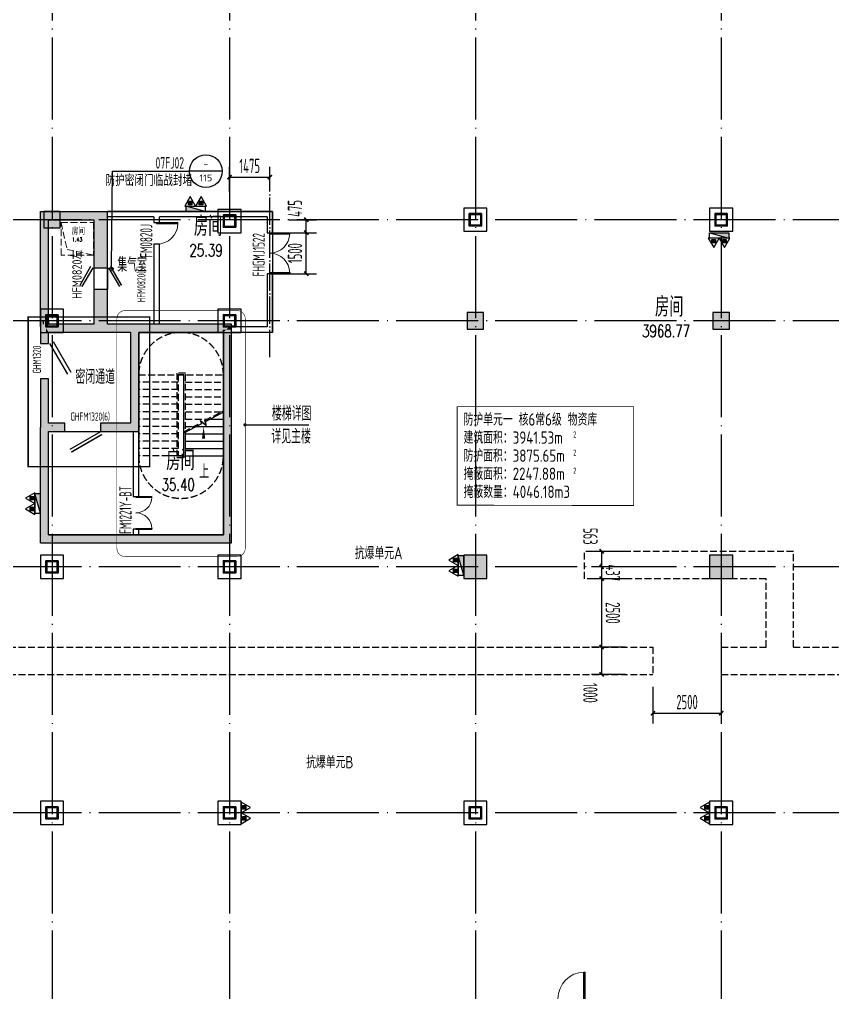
# Model space of a CAD drawing. Extents: x -473190 to 2138458, y -81875 to 2633646.
# Drawn here: x 596995 to 626765, y 122368 to 157967 of the extents above; entities that cross this region are included whole.
import ezdxf
from ezdxf.enums import TextEntityAlignment as Align

# ---------------------------------------------------------------- set-up
doc = ezdxf.new("R2010")
doc.units = 0
doc.header["$LTSCALE"] = 1000
for name, pattern in [('__DASH', [0.35, 0.25, -0.1]), ('DASH', [0.35, 0.25, -0.1]), ('DOTE', [2.42, 2, -0.2, 0.02, -0.2])]:
    doc.linetypes.add(name, pattern=pattern)
for name, color, linetype in [('A-COLUMN', 2, 'Continuous'), ('A-DIM_SYMB', 3, 'Continuous'), ('A-PUB_HATCH', 8, 'Continuous'), ('A-PUB_TEXT', 7, 'Continuous'), ('A-STAIR', 3, 'Continuous'), ('A-WALL', 2, 'Continuous'), ('A-可见线', 7, 'Continuous'), ('DIM_IDEN', 3, 'Continuous'), ('DIM_LEAD', 3, 'Continuous'), ('DOOR_FIRE', 4, 'Continuous'), ('DOOR_FIRE_TEXT', 7, 'Continuous'), ('DOTE', 1, 'DOTE'), ('PUB_DIM', 3, 'Continuous'), ('PUB_HATCH', 8, 'Continuous'), ('PUB_TEXT', 7, 'Continuous'), ('RF-KBGQ', 15, 'Continuous'), ('RF-M', 4, 'Continuous'), ('RF-MBH', 11, 'Continuous'), ('RF-QT', 30, 'Continuous'), ('S-柱', 51, 'Continuous'), ('S-柱-填充', 8, 'Continuous'), ('SPACE', 7, 'Continuous'), ('STAIR', 2, 'Continuous'), ('W-EQUIP_消火栓', 7, 'Continuous'), ('W-EQUIP_灭火器', 7, 'Continuous'), ('图层1', 7, 'Continuous'), ('索引线', 252, 'Continuous')]:
    doc.layers.add(name, color=color, linetype=linetype)
doc.layers.add('HOLE', color=52, linetype='Continuous', lineweight=15)
doc.layers.add('RF-WZ', color=110, linetype='Continuous', lineweight=0)
doc.styles.add('8B2_02', font='tssdeng.shx', dxfattribs={"width": 0.6, "bigfont": 'TSSDCHN.shx'})
doc.styles.add('_TCH_DIM', font='SIMPLEX', dxfattribs={"bigfont": 'GBCBIG'})
doc.styles.add('_TCH_DIM_T3', font='tssdeng.shx', dxfattribs={"width": 0.564706, "bigfont": '@@@tssdchn.shx'})
doc.styles.add('_TCH_SPACE', font='SIMPLEX', dxfattribs={"height": 5, "bigfont": 'GBCBIG'})
doc.styles.add('_TCH_WINDOW', font='tssdeng.shx', dxfattribs={"width": 0.8, "height": 3.5, "bigfont": 'tssdchn.shx'})
doc.styles.get("Standard").update_dxf_attribs({"font": 'gbenor.shx', "bigfont": 'gbcbig.shx'})
doc.styles.add('TYDG_02', font='TSSDENG', dxfattribs={"width": 0.8, "bigfont": 'TSSDCHN'})
doc.dimstyles.new('_TCH_ARCH&&150', dxfattribs={"dimtxt": 525, "dimasz": 150, "dimexe": 375, "dimexo": 450, "dimgap": 150, "dimtad": 1, "dimdec": 0, "dimzin": 0, "dimdsep": 46, "dimtxsty": '_TCH_DIM_T3', "dimblk": 'ARCHTICK', "dimcen": 0.09, "dimclrt": 7, "dimazin": 2, "dimtfac": 1, "dimtdec": 0, "dimtix": 1, "dimtmove": 2, "dimatfit": 3, "dimfxl": 0, "dimtolj": 1, "dimtzin": 0, "dimarcsym": 0})

# ---------------------------------------------------------------- blocks, each defined once
blk = doc.blocks.new('A$C7EFF042E')
at = {"layer": 'A-COLUMN', "color": 6}
for p, q in [((43175, 3825), (42325, 3825)), ((42325, 3825), (42325, 2975)), ((43175, 2975), (43175, 3825)), ((52175, 3875), (51325, 3875)), ((51325, 3875), (51325, 3025)), ((52175, 3025), (52175, 3875)), ((61175, 3875), (60325, 3875)), ((60325, 3875), (60325, 3025)), ((61175, 3025), (61175, 3875)), ((42325, 2975), (43175, 2975)), ((51325, 3025), (52175, 3025)), ((60325, 3025), (61175, 3025)), ((36675, 175), (35825, 175)), ((35825, 175), (35825, -675)), ((36675, -675), (36675, 175)), ((43175, 175), (42325, 175)), ((42325, 175), (42325, -675)), ((43175, -675), (43175, 175)), ((35825, -675), (36675, -675)), ((42325, -675), (43175, -675)), ((36675, -8825), (35825, -8825)), ((35825, -8825), (35825, -9675)), ((36675, -9675), (36675, -8825)), ((43175, -8825), (42325, -8825)), ((42325, -8825), (42325, -9675)), ((43175, -9675), (43175, -8825)), ((35825, -9675), (36675, -9675)), ((42325, -9675), (43175, -9675)), ((36675, -17825), (35825, -17825)), ((35825, -17825), (35825, -18675)), ((36675, -18675), (36675, -17825)), ((43175, -17825), (42325, -17825)), ((42325, -17825), (42325, -18675)), ((43175, -18675), (43175, -17825)), ((52175, -17825), (51325, -17825)), ((51325, -17825), (51325, -18675)), ((52175, -18675), (52175, -17825)), ((61175, -17825), (60325, -17825)), ((60325, -17825), (60325, -18675)), ((61175, -18675), (61175, -17825)), ((35825, -18675), (36675, -18675)), ((42325, -18675), (43175, -18675)), ((51325, -18675), (52175, -18675)), ((60325, -18675), (61175, -18675))]:
    blk.add_line(p, q, dxfattribs=at)
at = {"layer": 'S-柱', "color": 6, "lineweight": 35}
for points in [[(42975, 3625), (42525, 3625), (42525, 3175), (42975, 3175)], [(42975, 3625), (42525, 3625), (42525, 3175), (42975, 3175)], [(51975, 3675), (51525, 3675), (51525, 3225), (51975, 3225)], [(51975, 3675), (51525, 3675), (51525, 3225), (51975, 3225)], [(60975, 3675), (60525, 3675), (60525, 3225), (60975, 3225)], [(60975, 3675), (60525, 3675), (60525, 3225), (60975, 3225)], [(36475, -25), (36025, -25), (36025, -475), (36475, -475)], [(36475, -25), (36025, -25), (36025, -475), (36475, -475)], [(42975, -25), (42525, -25), (42525, -475), (42975, -475)], [(42975, -25), (42525, -25), (42525, -475), (42975, -475)], [(36475, -9025), (36025, -9025), (36025, -9475), (36475, -9475)], [(36475, -9025), (36025, -9025), (36025, -9475), (36475, -9475)], [(42975, -9025), (42525, -9025), (42525, -9475), (42975, -9475)], [(42975, -9025), (42525, -9025), (42525, -9475), (42975, -9475)], [(36475, -18025), (36025, -18025), (36025, -18475), (36475, -18475)], [(36475, -18025), (36025, -18025), (36025, -18475), (36475, -18475)], [(42975, -18025), (42525, -18025), (42525, -18475), (42975, -18475)], [(42975, -18025), (42525, -18025), (42525, -18475), (42975, -18475)], [(51975, -18025), (51525, -18025), (51525, -18475), (51975, -18475)], [(51975, -18025), (51525, -18025), (51525, -18475), (51975, -18475)], [(60975, -18025), (60525, -18025), (60525, -18475), (60975, -18475)], [(60975, -18025), (60525, -18025), (60525, -18475), (60975, -18475)]]:
    blk.add_lwpolyline(points, close=True, dxfattribs=at)
at = {"layer": 'S-柱-填充', "color": 6, "lineweight": 35}
for points in [[(42945, 3205), (42555, 3205), (42555, 3595), (42945, 3595)], [(51945, 3255), (51555, 3255), (51555, 3645), (51945, 3645)], [(60945, 3255), (60555, 3255), (60555, 3645), (60945, 3645)], [(36445, -445), (36055, -445), (36055, -55), (36445, -55)], [(42945, -445), (42555, -445), (42555, -55), (42945, -55)], [(36445, -9445), (36055, -9445), (36055, -9055), (36445, -9055)], [(42945, -9445), (42555, -9445), (42555, -9055), (42945, -9055)], [(36445, -18445), (36055, -18445), (36055, -18055), (36445, -18055)], [(42945, -18445), (42555, -18445), (42555, -18055), (42945, -18055)], [(51945, -18445), (51555, -18445), (51555, -18055), (51945, -18055)], [(60945, -18445), (60555, -18445), (60555, -18055), (60945, -18055)]]:
    blk.add_lwpolyline(points, close=True, dxfattribs=at)
blk = doc.blocks.new('A$C4F5A101F')
at = {"layer": 'DOTE', "color": 16, "linetype": 'DOTE', "ltscale": 1.5}
for p, q in [((-131489.7, 16373.7), (-131489.7, -213765.2)), ((-124989.7, 16373.7), (-124989.7, -213765.2)), ((-115989.7, 16373.7), (-115989.7, -213765.2)), ((-106989.7, 16373.7), (-106989.7, -213765.2)), ((-39660.8, -4807.4), (-180399, -4807.4)), ((-39660.8, -8507.4), (-180399, -8507.4)), ((-39660.8, -17507.4), (-180399, -17507.4)), ((-39660.8, -26507.4), (-180399, -26507.4))]:
    blk.add_line(p, q, dxfattribs=at)
blk = doc.blocks.new('_ArchTick')
at = {"color": 0, "linetype": 'ByBlock', "const_width": 0.4}
blk.add_lwpolyline([(-0.5, -0.5), (0.5, 0.5)], dxfattribs=at)
blk = doc.blocks.new('*D5557')
at = {"layer": 'Defpoints', "color": 0, "transparency": 16777216}
for p in [(134150, 13703), (132675, 12729), (134150, 12729)]:
    blk.add_point(p, dxfattribs=at)
at = {"layer": 'PUB_DIM', "color": 0, "lineweight": -2, "transparency": 16777216}
for p, q in [((132675, 13179), (132675, 14078)), ((134150, 13179), (134150, 14078)), ((132675, 13703), (134150, 13703))]:
    blk.add_line(p, q, dxfattribs=at)
at = {"layer": 'PUB_DIM', "color": 0, "lineweight": -2, "transparency": 16777216, "xscale": 150, "yscale": 150, "zscale": 150, "rotation": 180}
blk.add_blockref('_ArchTick', (132675, 13703), dxfattribs=at)
at = {"layer": 'PUB_DIM', "color": 0, "lineweight": -2, "transparency": 16777216, "xscale": 150, "yscale": 150, "zscale": 150}
blk.add_blockref('_ArchTick', (134150, 13703), dxfattribs=at)
at = {"layer": 'PUB_DIM', "color": 7, "transparency": 16777216, "insert": (133412, 14115), "char_height": 525, "attachment_point": 5, "style": '_TCH_DIM_T3'}
blk.add_mtext('\\A1;1475', dxfattribs=at)
blk = doc.blocks.new('*D5589')
at = {"layer": 'Defpoints', "color": 0, "transparency": 16777216}
for p in [(134413, 11675), (135484, 11675), (134413, 10175)]:
    blk.add_point(p, dxfattribs=at)
at = {"layer": 'PUB_DIM', "color": 0, "lineweight": -2, "transparency": 16777216}
for p, q in [((134863, 11675), (135859, 11675)), ((135484, 10175), (135484, 11675)), ((134863, 10175), (135859, 10175))]:
    blk.add_line(p, q, dxfattribs=at)
at = {"layer": 'PUB_DIM', "color": 0, "lineweight": -2, "transparency": 16777216, "xscale": 150, "yscale": 150, "zscale": 150}
for p, rotation in [((135484, 11675), 90), ((135484, 10175), 270)]:
    blk.add_blockref('_ArchTick', p, dxfattribs=dict(at, rotation=rotation))
at = {"layer": 'PUB_DIM', "color": 7, "transparency": 16777216, "insert": (135071, 10925), "char_height": 525, "attachment_point": 5, "rotation": 90, "style": '_TCH_DIM_T3'}
blk.add_mtext('\\A1;1500', dxfattribs=at)
blk = doc.blocks.new('*D5590')
at = {"layer": 'Defpoints', "color": 0, "transparency": 16777216}
for p in [(134413, 12150), (135484, 12150), (134413, 11675)]:
    blk.add_point(p, dxfattribs=at)
at = {"layer": 'PUB_DIM', "color": 0, "lineweight": -2, "transparency": 16777216}
for p, q in [((134863, 12150), (135859, 12150)), ((135484, 11675), (135484, 12150)), ((134863, 11675), (135859, 11675))]:
    blk.add_line(p, q, dxfattribs=at)
at = {"layer": 'PUB_DIM', "color": 0, "lineweight": -2, "transparency": 16777216, "xscale": 150, "yscale": 150, "zscale": 150}
for p, rotation in [((135484, 12150), 90), ((135484, 11675), 270)]:
    blk.add_blockref('_ArchTick', p, dxfattribs=dict(at, rotation=rotation))
at = {"layer": 'PUB_DIM', "color": 7, "transparency": 16777216, "insert": (135071, 12562), "char_height": 525, "attachment_point": 5, "rotation": 90, "style": '_TCH_DIM_T3'}
blk.add_mtext('\\A1;475', dxfattribs=at)
blk = doc.blocks.new('A$C031B73C8')
at = {"layer": 'HOLE', "linetype": 'DASH'}
for points in [[(143480, -9100), (144674.5, -9100), (144674.5, -10300), (143480, -10300), (143480, -9100)], [(143480, -9100), (143703.6, -10085.6), (144674.5, -10300)]]:
    blk.add_lwpolyline(points, dxfattribs=at)
at = {"layer": 'SPACE', "style": '_TCH_SPACE'}
blk.add_text('房间', height=241.13, dxfattribs=at).set_placement((143873, -9549.4))
at = {"layer": 'SPACE', "style": '_TCH_SPACE', "width": 0.705882}
blk.add_text('1.43', height=148.75, dxfattribs=at).set_placement((143875.9, -9798.8))
blk = doc.blocks.new('$TwtSys$00000434')
for p, q in [((-0.5, 0.5), (-0.5, -0.5)), ((-0.5, -0.5), (0.5, 0.5)), ((0.5, 0.5), (-0.5, 0.5)), ((0.5, -0.5), (0.5, 0.5)), ((-0.5, -0.5), (0.5, -0.5))]:
    blk.add_line(p, q)
blk.add_solid([(0.5, -0.5), (0.5, 0.5), (-0.5, -0.5)])
blk = doc.blocks.new('$TwtSys$00000546')
h = blk.add_hatch()
h.set_pattern_fill('ANSI31', color=256, scale=200, style=0)
h.set_pattern_definition([(45, (-38543.802, -6670.83), (-17.67767, 17.67767), [])])
h.paths.add_polyline_path([(-65, 174), (65, 174), (65, 44), (-65, 44)])
for points in [[(0, 344), (-198, 0), (198, 0)], [(-65, 174), (65, 174), (65, 44), (-65, 44)]]:
    blk.add_lwpolyline(points, close=True)
blk = doc.blocks.new('A$C49515278')
at = {"layer": 'A-PUB_HATCH', "linetype": 'DASH'}
for p, q in [((1550, 3100), (0, 3100)), ((0, 3100), (0, 0)), ((2865, 3100), (1550, 3100)), ((1550, 0), (1550, 3100)), ((1820, 1710), (1820, 3100)), ((2090, 1710), (2090, 3100)), ((2360, 1710), (2360, 3100)), ((2630, 1710), (2630, 3100)), ((3222, 2425), (2865, 3100)), ((2900, 1710), (2900, 3033)), ((3170, 1710), (3170, 2523)), ((3404, 2467), (3222, 2425)), ((3224, 2267), (3404, 2467)), ((3297, 2284), (3224, 2267)), ((3632, 1650), (3297, 2284)), ((3440, 1710), (3440, 2013)), ((4580, 1710), (1490, 1710)), ((1490, 1710), (1490, 1390)), ((3632, 1650), (1550, 1650)), ((4520, 1650), (1550, 1650)), ((1550, 1650), (1550, 1450)), ((1550, 1450), (4520, 1450)), ((1550, 1450), (4520, 1450)), ((1820, 1450), (1820, 0)), ((2090, 1450), (2090, 0)), ((2360, 1450), (2360, 0)), ((2630, 1450), (2630, 0)), ((2900, 1450), (2900, 0)), ((3170, 1450), (3170, 0)), ((3440, 1450), (3440, 0)), ((3710, 1450), (3710, 0)), ((4520, 1650), (3745, 1650)), ((3980, 1450), (3980, 0)), ((4250, 1450), (4250, 0)), ((4520, 1450), (4520, 1650)), ((4520, 1650), (4520, 1450)), ((4520, 1450), (4520, 0)), ((4580, 1390), (4580, 1710)), ((1490, 1390), (4580, 1390)), ((0, 0), (1550, 0)), ((1550, 0), (4520, 0))]:
    blk.add_line(p, q, dxfattribs=at)
blk = doc.blocks.new('$DorLib2D$00000002')
for p, q in [((-0.5, 0), (-0.5, 0.4875)), ((-0.475, 0.4875), (-0.5, 0.4875)), ((-0.475, 0), (-0.475, 0.4875)), ((0.475, 0), (0.475, 0.4875)), ((0.475, 0.4875), (0.5, 0.4875)), ((0.5, 0), (0.5, 0.4875)), ((-0.5, 0), (-0.475, 0)), ((0.5, 0), (0.475, 0))]:
    blk.add_line(p, q)
at = {"lineweight": 13}
for centre, start, end in [((-0.4875, 0), 0, 88.53072), ((0.4875, 0), 91.46928, 180)]:
    blk.add_arc(centre, 0.4875, start, end, dxfattribs=at)
blk = doc.blocks.new('$DorLib2D$00000001')
for p, q in [((0.45, 0.975), (0.5, 0.975)), ((0.45, 0), (0.45, 0.975)), ((0.5, 0), (0.5, 0.975)), ((0.5, 0), (0.45, 0))]:
    blk.add_line(p, q)
at = {"lineweight": 13}
blk.add_arc((0.475, 0), 0.975, 91.4693, 180, dxfattribs=at)
blk = doc.blocks.new('$DorLib2D$00000180')
at = {"color": 0}
for p, q in [((-0.557, 0.242), (0.309, 0.742)), ((-0.5, 0.143), (0.366, 0.643))]:
    blk.add_line(p, q, dxfattribs=at)
blk = doc.blocks.new('$DorLib2D$00000192')
at = {"color": 0}
blk.add_line((-0.5, 0.125), (0.366, 0.625), dxfattribs=at)
at = {"color": 0, "const_width": 0.0417}
blk.add_lwpolyline([(-0.542, 0.197), (0.324, 0.697)], dxfattribs=at)
blk = doc.blocks.new('$DorLib2D$00000196')
at = {"color": 0}
for p, q in [((-0.5, 0.357), (0.366, 0.857)), ((-0.5, -0.357), (0.366, -0.857)), ((-0.557, -0.456), (0.309, -0.956))]:
    blk.add_line(p, q, dxfattribs=at)
at = {"color": 0, "const_width": 0.0714}
blk.add_lwpolyline([(-0.557, 0.456), (0.309, 0.956)], dxfattribs=at)
blk = doc.blocks.new('rfk')
at = {"layer": 'A-PUB_HATCH'}
for points in [[(484278.2, -665060.2), (484278.2, -666816.7), (484778.2, -666816.7), (484778.2, -664760.2)], [(484778.2, -668885.2), (484778.2, -667616.7), (484278.2, -667616.7), (484278.2, -668885.2), (484544.8, -668985.2)], [(484544.8, -668985.2), (484278.2, -668885.2), (482523.2, -668885.2), (482523.2, -669185.2), (484578.2, -669185.2)], [(482523.2, -669185.2), (482523.2, -668885.2), (482625.2, -668885.2), (482524.5, -669018.6), (482625.2, -669185.2)], [(485789.8, -669085.2), (485823.2, -668885.2), (484778.2, -668885.2), (484544.8, -668985.2), (484578.2, -669185.2), (485623.2, -669185.2)], [(486578.2, -669185.2), (486578.2, -668885.2), (485823.2, -668885.2), (485789.8, -669085.2), (485923.2, -669185.2)], [(489023.2, -669185.2), (489325.2, -668885.2), (486578.2, -668885.2), (486578.2, -669185.2)], [(485789.8, -669085.2), (485623.2, -669185.2), (485623.2, -672510.2), (485923.2, -672810.2), (485923.2, -669185.2)]]:
    blk.add_hatch(color=256, dxfattribs=at).paths.add_polyline_path(points)
at = {"layer": 'PUB_HATCH'}
for points in [[(482524.5, -669018.6), (482625.2, -668885.2), (482625.2, -665060.2), (482323.2, -664760.2), (482323.2, -668985.2)], [(482323.2, -664760.2), (482625.2, -665060.2), (484278.2, -665060.2), (484778.2, -664760.2)], [(489023.2, -669085.2), (489325.2, -669085.2), (489325.2, -668885.2), (489023.2, -669185.2)], [(482323.2, -668985.2), (482323.2, -669585.2), (482625.2, -669585.2), (482625.2, -669185.2), (482524.5, -669018.6)], [(489023.2, -676585.2), (489325.2, -676885.2), (489325.2, -669085.2), (489023.2, -669085.2)], [(482625.2, -672510.2), (482625.2, -670885.2), (482323.2, -670885.2), (482323.2, -672660.2), (482524.5, -672660.2)], [(482323.2, -676885.2), (482625.2, -676585.2), (482625.2, -672810.2), (482524.5, -672660.2), (482323.2, -672660.2)], [(482625.2, -672810.2), (483223.2, -672810.2), (483223.2, -672510.2), (482625.2, -672510.2), (482524.5, -672660.2)], [(485623.2, -672510.2), (484523.2, -672510.2), (484523.2, -672810.2), (485923.2, -672810.2)], [(482625.2, -676585.2), (482323.2, -676885.2), (485823.2, -676885.2), (485823.2, -676585.2)], [(485823.2, -676585.2), (485823.2, -676885.2), (489325.2, -676885.2), (489023.2, -676585.2)]]:
    blk.add_hatch(color=256, dxfattribs=at).paths.add_polyline_path(points)
for points in [[(484778.2, -664760.2), (490823.2, -664760.2), (490823.2, -669185.2), (489323.2, -669185.2), (489323.2, -668885.2), (484778.2, -668885.2), (484778.2, -664760.2)], [(482623.2, -672810.2), (485923.2, -672810.2), (485923.2, -669185.2), (489023.2, -669185.2), (489023.2, -676585.2), (482623.2, -676585.2), (482623.2, -672810.2)]]:
    blk.add_lwpolyline(points)
at = {"layer": 'A-WALL'}
for p, q in [((486578.2, -664760.2), (484778.2, -664760.2)), ((484778.2, -664960.2), (484778.2, -664760.2)), ((486478.2, -664960.2), (484778.2, -664960.2)), ((486478.2, -664960.2), (486478.2, -665160.2)), ((490823.2, -664760.2), (486578.2, -664760.2)), ((490623.2, -664960.2), (486678.2, -664960.2)), ((486678.2, -665160.2), (486678.2, -664960.2)), ((490623.2, -664960.2), (490623.2, -665535.2)), ((490823.2, -665535.2), (490823.2, -664760.2)), ((486478.2, -665160.2), (486678.2, -665160.2)), ((490623.2, -665535.2), (490823.2, -665535.2)), ((486678.2, -665960.2), (486478.2, -665960.2)), ((486478.2, -665960.2), (486478.2, -668885.2)), ((486678.2, -668885.2), (486678.2, -665960.2)), ((490823.2, -667035.2), (490623.2, -667035.2)), ((490623.2, -667035.2), (490623.2, -668985.2)), ((490823.2, -669185.2), (490823.2, -667035.2)), ((482423.2, -668760.2), (482423.2, -668885.2)), ((482623.2, -668760.2), (482423.2, -668760.2)), ((482623.2, -668760.2), (482623.2, -668885.2)), ((490623.2, -668985.2), (489325.2, -668985.2)), ((490823.2, -669185.2), (489325.2, -669185.2)), ((485723.2, -672810.2), (485723.2, -675185.2)), ((485923.2, -675185.2), (485923.2, -672810.2)), ((485723.2, -675185.2), (485923.2, -675185.2)), ((485923.2, -676385.2), (485723.2, -676385.2)), ((485723.2, -676385.2), (485723.2, -676585.2)), ((485923.2, -676585.2), (485923.2, -676385.2))]:
    blk.add_line(p, q, dxfattribs=at)
at = {"layer": 'RF-M'}
for p, q in [((484278.2, -666816.7, 150), (484278.2, -667616.7, 150)), ((484778.2, -666816.7, 150), (484778.2, -667616.7, 150))]:
    blk.add_line(p, q, dxfattribs=at)
at = {"layer": 'RF-QT'}
for p, q in [((482323.2, -668985.2), (482323.2, -664760.2)), ((482323.2, -664760.2), (484778.2, -664760.2)), ((484778.2, -666816.7), (484778.2, -664760.2)), ((482625.2, -668885.2), (482625.2, -665060.2)), ((482625.2, -665060.2), (484278.2, -665060.2)), ((484278.2, -665060.2), (484278.2, -666816.7)), ((484278.2, -666816.7), (484778.2, -666816.7)), ((484778.2, -667616.7), (484278.2, -667616.7)), ((484278.2, -667616.7), (484278.2, -668885.2)), ((484778.2, -668885.2), (484778.2, -667616.7)), ((484278.2, -668885.2), (482523.2, -668885.2)), ((482523.2, -668885.2), (482625.2, -668885.2)), ((485823.2, -668885.2), (484778.2, -668885.2)), ((486578.2, -668885.2), (485823.2, -668885.2)), ((489325.2, -668885.2), (486578.2, -668885.2)), ((489325.2, -669085.2), (489325.2, -668885.2)), ((482323.2, -668985.2), (482323.2, -669585.2)), ((484578.2, -669185.2), (482523.2, -669185.2)), ((482523.2, -669185.2), (482625.2, -669185.2)), ((482625.2, -669585.2), (482625.2, -669185.2)), ((485623.2, -669185.2), (484578.2, -669185.2)), ((485623.2, -669185.2), (485623.2, -672510.2)), ((486578.2, -669185.2), (485923.2, -669185.2)), ((485923.2, -669185.2), (485923.2, -672810.2)), ((489023.2, -669185.2), (486578.2, -669185.2)), ((489023.2, -676585.2), (489023.2, -669085.2)), ((489023.2, -669085.2), (489023.2, -669185.2)), ((489325.2, -676885.2), (489325.2, -669085.2)), ((482323.2, -669585.2), (482625.2, -669585.2)), ((482625.2, -670885.2), (482323.2, -670885.2)), ((482323.2, -670885.2), (482323.2, -672660.2)), ((482625.2, -672510.2), (482625.2, -670885.2)), ((482323.2, -676885.2), (482323.2, -672660.2)), ((483223.2, -672510.2), (482625.2, -672510.2)), ((482625.2, -676585.2), (482625.2, -672810.2)), ((482625.2, -672810.2), (483223.2, -672810.2)), ((483223.2, -672810.2), (483223.2, -672510.2)), ((485623.2, -672510.2), (484523.2, -672510.2)), ((484523.2, -672510.2), (484523.2, -672810.2)), ((484523.2, -672810.2), (485923.2, -672810.2)), ((482625.2, -676585.2), (485823.2, -676585.2)), ((485823.2, -676585.2), (489023.2, -676585.2)), ((482323.2, -676885.2), (485823.2, -676885.2)), ((485823.2, -676885.2), (489325.2, -676885.2))]:
    blk.add_line(p, q, dxfattribs=at)
at = {"layer": 'A-可见线', "rotation": 270}
blk.add_blockref('A$C49515278', (485923.2, -669185.2), dxfattribs=at)
at = {"layer": 'DOOR_FIRE'}
ref = blk.add_blockref('$DorLib2D$00000001', (486578.2, -665560.2), dxfattribs=dict(at, xscale=800, yscale=-800, zscale=200, rotation=90))
ref.add_attrib('A', 'FM0820J', (486422, -666449.4), dxfattribs={"layer": 'DOOR_FIRE_TEXT', "height": 446.25, "rotation": 90, "style": '_TCH_WINDOW', "width": 0.564706})
ref = blk.add_blockref('$DorLib2D$00000002', (490723.2, -666285.2), dxfattribs=dict(at, xscale=1500, yscale=-1500, zscale=200, rotation=90))
ref.add_attrib('A', 'FHGMJ1522', (490539.2, -667139.5), dxfattribs={"layer": 'DOOR_FIRE_TEXT', "height": 446.25, "rotation": 90, "style": '_TCH_WINDOW', "width": 0.564706})
ref = blk.add_blockref('$DorLib2D$00000002', (485823.2, -675785.2), dxfattribs=dict(at, xscale=1200, yscale=1200, zscale=200, rotation=270))
ref.add_attrib('A', 'FM1221Y-BT', (485659.4, -676555.4), dxfattribs={"layer": 'DOOR_FIRE_TEXT', "height": 446.25, "rotation": 90, "style": '_TCH_WINDOW', "width": 0.564706})
at = {"layer": 'RF-M'}
ref = blk.add_blockref('$DorLib2D$00000196', (484528.2, -667216.7), dxfattribs=dict(at, xscale=800, yscale=800, zscale=500, rotation=270))
ref.add_attrib('A', 'HFM0820(6)', (486165.8, -668082.3), dxfattribs={"layer": 'RF-MBH', "height": 297.5, "rotation": 90, "style": '_TCH_WINDOW', "width": 0.564706})
ref = blk.add_blockref('$DorLib2D$00000180', (482474.2, -670235.2), dxfattribs=dict(at, xscale=-1300, yscale=-1300, zscale=302, rotation=90))
ref.add_attrib('A', 'GHM1320', (482344, -670690.8), dxfattribs={"layer": 'RF-MBH', "height": 297.5, "rotation": 90, "style": '_TCH_WINDOW', "width": 0.564706})
ref = blk.add_blockref('$DorLib2D$00000192', (483873.2, -672660.2), dxfattribs=dict(at, xscale=1300, yscale=1300, zscale=300, rotation=180))
ref.add_attrib('A', 'GHFM1320(6)', (483422.1, -672410.5), dxfattribs={"layer": 'RF-MBH', "height": 297.5, "style": '_TCH_WINDOW', "width": 0.564706})
at = {"layer": 'RF-MBH', "style": '_TCH_WINDOW', "width": 0.8}
blk.add_text('HFM0820左', height=350, rotation=90, dxfattribs=at).set_placement((483838.6, -667952.2))
at = {"layer": 'RF-WZ', "style": '8B2_02', "width": 0.6}
for s, p in [('集气室', (485138.1, -666966.1)), ('密闭通道', (483604.8, -671071.4))]:
    blk.add_text(s, height=525, dxfattribs=at).set_placement(p)
at = {"layer": 'SPACE', "style": '_TCH_SPACE'}
for p in [(487943.9, -665657.9), (504824.5, -668610.2), (486932.4, -674228.5)]:
    blk.add_text('房间', height=723.4, dxfattribs=at).set_placement(p)
at = {"layer": 'SPACE', "style": '_TCH_SPACE', "width": 0.705882}
for s, p in [('25.39', (487780.2, -666406)), ('3968.77', (504353.3, -669358.4)), ('35.40', (486761.2, -674976.6))]:
    blk.add_text(s, height=446.25, dxfattribs=at).set_placement(p)
blk = doc.blocks.new('*D5696')
at = {"layer": 'Defpoints', "color": 0, "transparency": 16777216}
for p in [(-295332, -168758), (-293912, -168758), (-295332, -171258)]:
    blk.add_point(p, dxfattribs=at)
at = {"layer": 'PUB_DIM', "color": 0, "lineweight": -2, "transparency": 16777216}
for p, q in [((-294882, -168758), (-293537, -168758)), ((-293912, -171258), (-293912, -168758)), ((-294882, -171258), (-293537, -171258))]:
    blk.add_line(p, q, dxfattribs=at)
at = {"layer": 'PUB_DIM', "color": 0, "lineweight": -2, "transparency": 16777216, "xscale": 150, "yscale": 150, "zscale": 150}
for p, rotation in [((-293912, -168758), 90), ((-293912, -171258), 270)]:
    blk.add_blockref('_ArchTick', p, dxfattribs=dict(at, rotation=rotation))
at = {"layer": 'PUB_DIM', "color": 7, "transparency": 16777216, "insert": (-294324, -170008), "char_height": 525, "attachment_point": 5, "rotation": 90, "style": '_TCH_DIM_T3'}
blk.add_mtext('\\A1;2500', dxfattribs=at)
blk = doc.blocks.new('*D5697')
at = {"layer": 'Defpoints', "color": 0, "transparency": 16777216}
for p in [(-296332, -171806), (-295332, -171806), (-295332, -173135)]:
    blk.add_point(p, dxfattribs=at)
at = {"layer": 'PUB_DIM', "color": 0, "lineweight": -2, "transparency": 16777216}
for p, q in [((-296332, -172256), (-296332, -173510)), ((-295332, -172256), (-295332, -173510)), ((-296332, -173135), (-295332, -173135))]:
    blk.add_line(p, q, dxfattribs=at)
at = {"layer": 'PUB_DIM', "color": 0, "lineweight": -2, "transparency": 16777216, "xscale": 150, "yscale": 150, "zscale": 150, "rotation": 180}
blk.add_blockref('_ArchTick', (-296332, -173135), dxfattribs=at)
at = {"layer": 'PUB_DIM', "color": 0, "lineweight": -2, "transparency": 16777216, "xscale": 150, "yscale": 150, "zscale": 150}
blk.add_blockref('_ArchTick', (-295332, -173135), dxfattribs=at)
at = {"layer": 'PUB_DIM', "color": 7, "transparency": 16777216, "insert": (-294657, -173547), "char_height": 525, "attachment_point": 5, "style": '_TCH_DIM_T3'}
blk.add_mtext('\\A1;1000', dxfattribs=at)
blk = doc.blocks.new('*D5698')
at = {"layer": 'Defpoints', "color": 0, "transparency": 16777216}
for p in [(-298832, -171806), (-296332, -171806), (-296332, -173135)]:
    blk.add_point(p, dxfattribs=at)
at = {"layer": 'PUB_DIM', "color": 0, "lineweight": -2, "transparency": 16777216}
for p, q in [((-298832, -172256), (-298832, -173510)), ((-296332, -172256), (-296332, -173510)), ((-298832, -173135), (-296332, -173135))]:
    blk.add_line(p, q, dxfattribs=at)
at = {"layer": 'PUB_DIM', "color": 0, "lineweight": -2, "transparency": 16777216, "xscale": 150, "yscale": 150, "zscale": 150, "rotation": 180}
blk.add_blockref('_ArchTick', (-298832, -173135), dxfattribs=at)
at = {"layer": 'PUB_DIM', "color": 0, "lineweight": -2, "transparency": 16777216, "xscale": 150, "yscale": 150, "zscale": 150}
blk.add_blockref('_ArchTick', (-296332, -173135), dxfattribs=at)
at = {"layer": 'PUB_DIM', "color": 7, "transparency": 16777216, "insert": (-297582, -172722), "char_height": 525, "attachment_point": 5, "style": '_TCH_DIM_T3'}
blk.add_mtext('\\A1;2500', dxfattribs=at)
blk = doc.blocks.new('*D5699')
at = {"layer": 'Defpoints', "color": 0, "transparency": 16777216}
for p in [(-299269, -171806), (-298832, -171806), (-298832, -173135)]:
    blk.add_point(p, dxfattribs=at)
at = {"layer": 'PUB_DIM', "color": 0, "lineweight": -2, "transparency": 16777216}
for p, q in [((-299269, -172256), (-299269, -173510)), ((-298832, -172256), (-298832, -173510)), ((-299269, -173135), (-299419, -173135)), ((-299269, -173135), (-298832, -173135)), ((-298832, -173135), (-298682, -173135))]:
    blk.add_line(p, q, dxfattribs=at)
at = {"layer": 'PUB_DIM', "color": 0, "lineweight": -2, "transparency": 16777216, "xscale": 150, "yscale": 150, "zscale": 150}
blk.add_blockref('_ArchTick', (-299269, -173135), dxfattribs=at)
at = {"layer": 'PUB_DIM', "color": 0, "lineweight": -2, "transparency": 16777216, "xscale": 150, "yscale": 150, "zscale": 150, "rotation": 180}
blk.add_blockref('_ArchTick', (-298832, -173135), dxfattribs=at)
at = {"layer": 'PUB_DIM', "color": 7, "transparency": 16777216, "insert": (-299051, -172722), "char_height": 525, "attachment_point": 5, "style": '_TCH_DIM_T3'}
blk.add_mtext('\\A1;437', dxfattribs=at)
blk = doc.blocks.new('*D5700')
at = {"layer": 'Defpoints', "color": 0, "transparency": 16777216}
for p in [(-299832, -171806), (-299269, -171806), (-299269, -173135)]:
    blk.add_point(p, dxfattribs=at)
at = {"layer": 'PUB_DIM', "color": 0, "lineweight": -2, "transparency": 16777216}
for p, q in [((-299832, -172256), (-299832, -173510)), ((-299269, -172256), (-299269, -173510)), ((-299832, -173135), (-299269, -173135))]:
    blk.add_line(p, q, dxfattribs=at)
at = {"layer": 'PUB_DIM', "color": 0, "lineweight": -2, "transparency": 16777216, "xscale": 150, "yscale": 150, "zscale": 150, "rotation": 180}
blk.add_blockref('_ArchTick', (-299832, -173135), dxfattribs=at)
at = {"layer": 'PUB_DIM', "color": 0, "lineweight": -2, "transparency": 16777216, "xscale": 150, "yscale": 150, "zscale": 150}
blk.add_blockref('_ArchTick', (-299269, -173135), dxfattribs=at)
at = {"layer": 'PUB_DIM', "color": 7, "transparency": 16777216, "insert": (-300387, -173547), "char_height": 525, "attachment_point": 5, "style": '_TCH_DIM_T3'}
blk.add_mtext('\\A1;563', dxfattribs=at)
blk = doc.blocks.new('_FZH')
blk.add_lwpolyline([(-0.5, -0.5), (0.5, -0.5), (0.5, 0.5), (-0.5, 0.5)], close=True)
at = {"layer": 'PUB_HATCH'}
blk.add_solid([(-0.5, -0.5), (0.5, -0.5), (-0.5, 0.5), (0.5, 0.5)], dxfattribs=at)
blk = doc.blocks.new('A$C2B5B1B2C')
at = {"layer": 'DOTE', "linetype": 'DOTE', "ltscale": 0.5}
blk.add_line((134150, 7125), (134150, 13350), dxfattribs=at)
at = {"layer": 'PUB_DIM'}
for p1, p2, distance, picture, middle in [((132675, 12729.2), (134150, 12729.2), 973.3, '*D5557', (133412.5, 14115.1)), ((134412.7, 10175), (134412.7, 11675), -1071.1, '*D5589', (135071.3, 10925))]:
    dim = blk.add_aligned_dim(p1=p1, p2=p2, distance=distance, dimstyle='_TCH_ARCH&&150', dxfattribs=at)
    dim.commit()
    dim.dimension.update_dxf_attribs({"geometry": picture, "text_midpoint": middle})
dim = blk.add_linear_dim(base=(135483.8, 12150), p1=(134412.7, 11675), p2=(134412.7, 12150), angle=90, dimstyle='_TCH_ARCH&&150', dxfattribs=at)
dim.commit()
dim.dimension.update_dxf_attribs({"geometry": '*D5590', "text_midpoint": (135071.3, 12561.7), "dimtype": 161})
blk = doc.blocks.new('zsgc')
at = {"layer": 'RF-KBGQ', "color": 15, "linetype": 'DASH'}
for p, q in [((-296332.3, -166112.2), (-296332.3, -138973.3)), ((-295332.3, -166612.2), (-295332.3, -138973.3)), ((-296332.3, -166112.2), (-299832.3, -166112.2)), ((-299832.3, -166112.2), (-299832.3, -173757.9)), ((-295332.3, -168757.9), (-295332.3, -166612.2)), ((-296332.3, -167112.2), (-298832.3, -167112.2)), ((-298832.3, -167112.2), (-298832.3, -173757.9)), ((-296332.3, -168757.9), (-296332.3, -167112.2)), ((-296332.3, -168757.9), (-295332.3, -168757.9)), ((-296332.3, -201832.9), (-296332.3, -171257.9)), ((-296332.3, -171257.9), (-295332.3, -171257.9)), ((-295332.3, -201832.9), (-295332.3, -171257.9)), ((-298832.3, -173757.9), (-299832.3, -173757.9))]:
    blk.add_line(p, q, dxfattribs=at)
at = {"layer": 'RF-WZ', "style": 'TYDG_02', "width": 0.8}
for s, p in [('抗爆单元A', (-299546.7, -182174.1)), ('抗爆单元B', (-291897.2, -183954.2))]:
    blk.add_text(s, height=450, rotation=90, dxfattribs=at).set_placement(p)
at = {"layer": 'PUB_DIM'}
for p1, p2, distance, picture, middle in [((-295332.3, -171257.9), (-295332.3, -168757.9), -1420.5, '*D5696', (-294324.3, -170007.9)), ((-299269.5, -171805.7), (-298832.3, -171805.7), -1329.2, '*D5699', (-299050.9, -172722.4)), ((-298832.3, -171805.7), (-296332.3, -171805.7), -1329.2, '*D5698', (-297582.3, -172722.4))]:
    dim = blk.add_aligned_dim(p1=p1, p2=p2, distance=distance, dimstyle='_TCH_ARCH&&150', dxfattribs=at)
    dim.commit()
    dim.dimension.update_dxf_attribs({"geometry": picture, "text_midpoint": middle})
for base, p1, p2, picture, middle in [((-299269.5, -173134.9), (-299832.3, -171805.7), (-299269.5, -171805.7), '*D5700', (-300387.3, -173547.4)), ((-295332.3, -173134.9), (-296332.3, -171805.7), (-295332.3, -171805.7), '*D5697', (-294657.3, -173547.4))]:
    dim = blk.add_linear_dim(base=base, p1=p1, p2=p2, angle=0, dimstyle='_TCH_ARCH&&150', dxfattribs=at)
    dim.commit()
    dim.dimension.update_dxf_attribs({"geometry": picture, "text_midpoint": middle, "dimtype": 161})

msp = doc.modelspace()

# ---------------------------------------------------------------- linework, layer by layer
at = {"layer": 'A-COLUMN'}
for p, q in [((605112.2, 151017.4), (604262.2, 151017.4)), ((604262.2, 151017.4), (604262.2, 150167.4)), ((605112.2, 150167.4), (605112.2, 151017.4)), ((604262.2, 150167.4), (605112.2, 150167.4)), ((598612.2, 147367.4), (597762.2, 147367.4)), ((597762.2, 147367.4), (597762.2, 146517.4)), ((598612.2, 146517.4), (598612.2, 147367.4)), ((605112.2, 147367.4), (604262.2, 147367.4)), ((604262.2, 147367.4), (604262.2, 146517.4)), ((605112.2, 146517.4), (605112.2, 147367.4)), ((597762.2, 146517.4), (598612.2, 146517.4)), ((604262.2, 146517.4), (605112.2, 146517.4))]:
    msp.add_line(p, q, dxfattribs=at)
at = {"layer": 'A-DIM_SYMB'}
msp.add_lwpolyline([(603737.2, 141862.4, 0, 0, 0), (603737.2, 143077.4, 0, 120, 0), (603737.2, 142627.4, 0, 0, 0)], format="xyseb", dxfattribs=at)
at = {"layer": 'A-STAIR'}
for p, q in [((604462.2, 143596.1), (603799, 143245.1)), ((604462.2, 141997.4), (604462.2, 143596.1)), ((603657.8, 143170.3), (603012.2, 142828.7)), ((603829.1, 143113.5), (603629.6, 143293.8)), ((603629.6, 143293.8), (603657.8, 143170.3)), ((603799, 143245.1), (603829.1, 143113.5)), ((603992.3, 143347.4), (604462.2, 143347.4)), ((603012.2, 141997.4), (603012.2, 142828.7)), ((603012.2, 141967.4), (603012.2, 142828.7)), ((603072.2, 141967.4), (603072.2, 142860.4)), ((603072.2, 142807.4), (604462.2, 142807.4)), ((603482.1, 143077.4), (604462.2, 143077.4)), ((603072.2, 142537.4), (604462.2, 142537.4)), ((603072.2, 142267.4), (604462.2, 142267.4)), ((603012.2, 141967.4), (603072.2, 141967.4)), ((603072.2, 141997.4), (604462.2, 141997.4))]:
    msp.add_line(p, q, dxfattribs=at)
at = {"layer": 'DIM_IDEN'}
for p, q in [((600371.2, 148899.3), (600402.6, 152416.4)), ((600402.6, 152416.4), (603220.2, 152416.4)), ((604420.2, 152416.4), (603220.2, 152416.4))]:
    msp.add_line(p, q, dxfattribs=at)
for centre, radius in [((603820.2, 152416.4), 600), ((600370.7, 148841.1), 58.2)]:
    msp.add_circle(centre, radius, dxfattribs=at)
at = {"layer": 'DIM_LEAD'}
for p, q in [((605252.7, 143134.4), (606488.7, 143134.4)), ((605252.7, 143134.4), (606488.7, 143134.4)), ((605252.7, 143134.4), (606488.7, 143134.4)), ((605252.7, 143134.4), (606488.7, 143134.4)), ((606488.7, 143134.4), (607590, 143134.4))]:
    msp.add_line(p, q, dxfattribs=at)
at = {"layer": 'DIM_LEAD', "const_width": 60}
msp.add_lwpolyline([(605222.7, 143134.4, 1), (605282.7, 143134.4, 1)], format="xyb", close=True, dxfattribs=at)
msp.add_lwpolyline([(605222.7, 143134.4, 1), (605282.7, 143134.4, 1)], format="xyb", close=True, dxfattribs=at)
msp.add_lwpolyline([(605222.7, 143134.4, 1), (605282.7, 143134.4, 1)], format="xyb", close=True, dxfattribs=at)
msp.add_lwpolyline([(605222.7, 143134.4, 1), (605282.7, 143134.4, 1)], format="xyb", close=True, dxfattribs=at)
at = {"layer": 'RF-WZ', "linetype": '__DASH', "ltscale": 1.5, "const_width": 30}
msp.add_lwpolyline([(613022.9, 143798.6), (619484.4, 143798.6), (619484.4, 140183.6), (613022.9, 140198.6), (613022.9, 143798.6)], dxfattribs=at)
at = {"layer": 'STAIR', "color": 9, "linetype": 'DASH'}
for centre, start, end in [((602912.2, 144967.4), 0, 180), ((602912.2, 141997.4), 180, 0)]:
    msp.add_arc(centre, 1550, start, end, dxfattribs=at)
at = {"layer": '图层1', "color": 6, "linetype": 'DASH', "const_width": 50}
msp.add_lwpolyline([(597313.9, 147078.6), (601767.7, 147078.6), (601767.7, 141609.6), (597313.9, 141609.6)], close=True, dxfattribs=at)
at = {"layer": '索引线', "linetype": 'DASH', "const_width": 20}
msp.add_lwpolyline([(604962.2, 138317.4), (600862.2, 138317.4, -0.4142136), (600562.2, 138617.4), (600562.2, 147017.4, -0.4142136), (600862.2, 147317.4), (604962.2, 147317.4, -0.4142136), (605262.2, 147017.4), (605262.2, 138617.4, -0.4142136)], format="xyb", close=True, dxfattribs=at)

# ---------------------------------------------------------------- block references
at = {"rotation": 270}
msp.add_blockref('zsgc', (791445.2, -161327.1), dxfattribs=at)
for name, p in [('A$C2B5B1B2C', (472012.2, 138492.4)), ('A$C031B73C8', (455037.2, 159642.4))]:
    msp.add_blockref(name, p)
at = {"layer": 'A-COLUMN', "rotation": 90}
for p, xscale, yscale, zscale in [((598187.2, 150642.4), 600, 600, 600), ((613687.2, 146942.4), 600, 600, 600), ((622687.2, 146942.4), 600, 600, 600), ((613687.2, 137942.4), 850, 850, 850), ((622687.2, 137942.4), 850, 850, 850)]:
    msp.add_blockref('_FZH', p, dxfattribs=dict(at, xscale=xscale, yscale=yscale, zscale=zscale))
at = {"layer": 'RF-M'}
ref = msp.add_blockref('$DorLib2D$00000001', (617212.2, 122144), dxfattribs=dict(at, xscale=1000, yscale=1000, zscale=200))
ref.add_attrib('A', 'FM1021J', (616272.2, 121520.7), dxfattribs={"layer": 'RF-MBH', "height": 450})
at = {"layer": 'RF-QT'}
for name, p in [('A$C4F5A101F', (729676.9, 155449.8)), ('A$C7EFF042E', (561937.2, 147192.4))]:
    msp.add_blockref(name, p, dxfattribs=at)
at = {"layer": 'W-EQUIP_消火栓', "xscale": -700, "yscale": 200, "zscale": 700}
msp.add_blockref('$TwtSys$00000434', (603444.9, 151042.4), dxfattribs=at)
at = {"layer": 'W-EQUIP_消火栓'}
for p, xscale, yscale, zscale, rotation in [((622612.2, 150067.4), -700, 200, 700, 180), ((597662.2, 140257), 700.0000000000001, 200.0000000000001, 700.0000000000001, 90), ((613162.2, 137992.4), 700, 200, 700, 90)]:
    msp.add_blockref('$TwtSys$00000434', p, dxfattribs=dict(at, xscale=xscale, yscale=yscale, zscale=zscale, rotation=rotation))
at = {"layer": 'W-EQUIP_灭火器'}
for p in [(603246.5, 151142.4), (603643.3, 151142.4)]:
    msp.add_blockref('$TwtSys$00000546', p, dxfattribs=at)
for p, rotation in [((622413.8, 149967.4), 180), ((622810.6, 149967.4), 180), ((597562.2, 140455.4), 90), ((597562.2, 140058.6), 90), ((613062.2, 138190.7), 90), ((613062.2, 137794), 90), ((605112.2, 129140.7), 270), ((622262.2, 129140.7), 90), ((605112.2, 128744), 270), ((622262.2, 128744), 90)]:
    msp.add_blockref('$TwtSys$00000546', p, dxfattribs=dict(at, rotation=rotation))
at = {"layer": '索引线'}
msp.add_blockref('rfk', (115439, 815702.6), dxfattribs=at)

# ---------------------------------------------------------------- texts
at = {"layer": 'A-PUB_TEXT', "style": '_TCH_DIM'}
msp.add_text('上', height=506.4, dxfattribs=at).set_placement((603580.8, 141179.9))
at = {"layer": 'PUB_TEXT'}
for s, height, style, width, p in [('07FJ02', 420, 'TYDG_02', 0.64, (601977.6, 152510.1)), ('防护密闭门临战封堵', 420, 'TYDG_02', 0.8, (600144.3, 151873.7)), ('楼梯详图', 525, '8B2_02', 0.6, (606239.5, 143291.9)), ('详见主楼', 525, '8B2_02', 0.6, (606217.2, 142451.9))]:
    msp.add_text(s, height=height, dxfattribs=dict(at, style=style, width=width)).set_placement(p)
at = {"layer": 'PUB_TEXT', "style": 'TYDG_02'}
for s, height, width, p, p2 in [('-', 318.1, 0.962963, (603735.4, 152526.8), (603905, 152526.8)), ('115', 247.42, 1.238095, (603584.5, 152047.2), (604055.8, 152047.2))]:
    msp.add_text(s, height=height, dxfattribs=dict(at, width=width)).set_placement(p, p2, align=Align.FIT)
at = {"layer": 'RF-WZ', "style": 'TYDG_02'}
for s, height, width, p in [('防护单元一 核6常6级 物资库', 450, 0.8, (613254.6, 143107.1)), ('建筑面积：3941.53m', 450, 0.8, (613254.6, 142445.6)), ('2', 225, 0.64, (617269.9, 142670.6)), ('防护面积：3875.65m', 450, 0.8, (613254.6, 141784.1)), ('2', 225, 0.64, (617269.9, 142009.1)), ('掩蔽面积：2247.88m', 450, 0.8, (613254.6, 141122.6)), ('2', 225, 0.64, (617269.9, 141347.6)), ('掩蔽数量：4046.18m3', 450, 0.8, (613254.6, 140461.1))]:
    msp.add_text(s, height=height, dxfattribs=dict(at, width=width)).set_placement(p)

doc.saveas('drawing.dxf')
